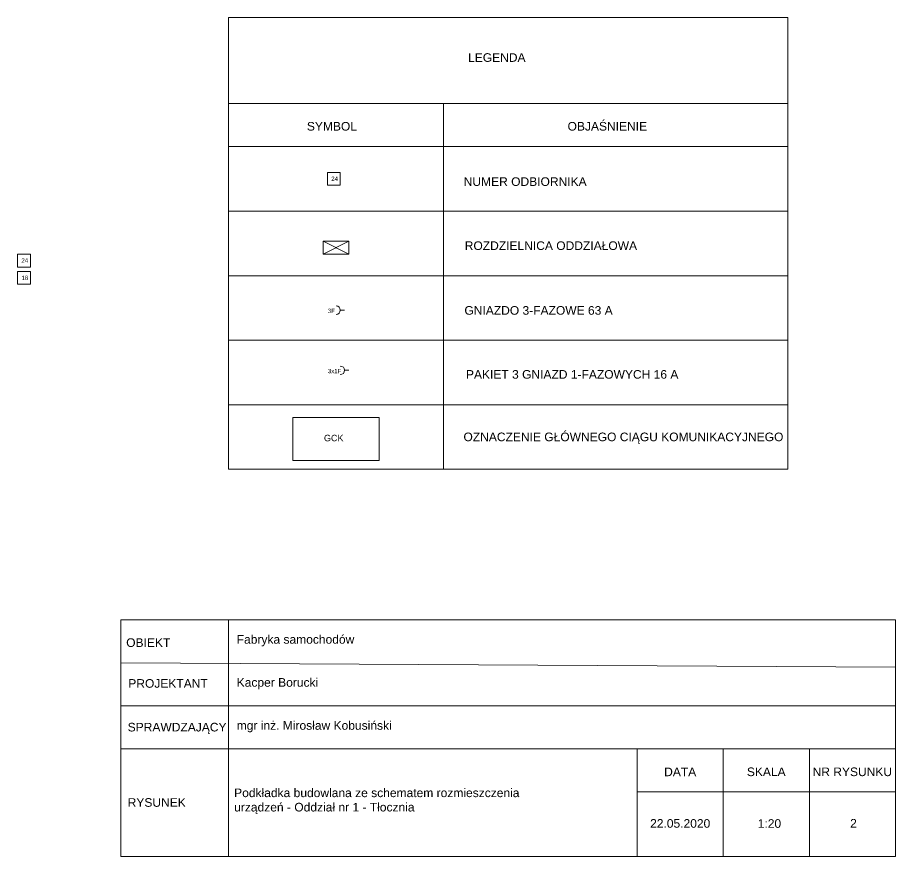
# Model space of a CAD drawing. Header units: millimetres. Extents: x -40 to 4550, y -750 to 1900.
# Drawn here: x 2510 to 4550, y -750 to 1200 of the extents above; entities that cross this region are included whole.
import ezdxf

# ---------------------------------------------------------------- set-up
doc = ezdxf.new("R2010")
doc.units = ezdxf.units.MM
doc.layers.get('0').update_dxf_attribs({"lineweight": 9})
doc.layers.add('oznaczenia urządzeń', color=250, linetype='Continuous', lineweight=5)
doc.styles.get("Standard").update_dxf_attribs({"font": 'arial.ttf'})

msp = doc.modelspace()

# ---------------------------------------------------------------- linework, layer by layer
for p, q in [((3000, 1000), (4300, 1000)), ((3500, 1000), (3500, 900)), ((3000, 900), (4300, 900)), ((3500, 150), (3500, 900)), ((3000, 750), (4300, 750)), ((3220, 680), (3280, 650)), ((3220, 650), (3280, 680)), ((3000, 600), (4300, 600)), ((3270, 520), (3260, 520)), ((3000, 450), (4300, 450)), ((3280, 380), (3270, 380)), ((3000, 300), (4300, 300)), ((3000, 150), (4300, 150)), ((2750, -750), (2750, -200)), ((2750, -200), (4550, -200)), ((3000, -200), (3000, -750)), ((4550, -200), (4550, -750)), ((2750, -300), (4550, -310)), ((2750, -400), (4550, -400)), ((2750, -500), (4550, -500)), ((3950, -500), (3950, -750)), ((4150, -500), (4150, -750)), ((4350, -500), (4350, -750)), ((3950, -600), (4550, -600)), ((4550, -750), (2750, -750))]:
    msp.add_line(p, q)
msp.add_lwpolyline([(4300, 150), (4300, 1200), (3000, 1200), (3000, 150)])
for points in [[(3280, 680), (3220, 680), (3220, 650), (3280, 650)], [(3150, 270), (3350, 270), (3350, 170), (3150, 170)]]:
    msp.add_lwpolyline(points, close=True)
for centre in [(3250, 520), (3260, 380)]:
    msp.add_arc(centre, 10, 270, 90)
at = {"layer": 'oznaczenia urządzeń'}
for points in [[(3260, 840), (3230, 840), (3230, 810), (3260, 810)], [(2540, 650), (2510, 650), (2510, 620), (2540, 620)], [(2540, 610), (2510, 610), (2510, 580), (2540, 580)]]:
    msp.add_lwpolyline(points, close=True, dxfattribs=at)

# ---------------------------------------------------------------- texts
for s, width, insert, char_height, attachment_point in [('\\pxqc;LEGENDA', 250, (3623.7, 1106.9), 20, 5), ('\\pxqc;OBJAŚNIENIE', 250, (3880.5, 947.1), 20, 5), ('\\pxqc;SYMBOL', 250, (3240.5, 947.1), 20, 5), ('NUMER ODBIORNIKA', 413.599, (3689.6, 818.5), 20, 5), ('ROZDZIELNICA ODDZIAŁOWA', 413.599, (3749.4, 669.6), 20, 5), ('3F', 90, (3230.9, 523.2), 10, 1), ('\\pxql;GNIAZDO 3-FAZOWE 63 A', 413.599, (3755.2, 519.1), 20, 5), ('3x1F', 90, (3231.2, 383.3), 10, 1), ('\\pxql;PAKIET 3 GNIAZD 1-FAZOWYCH 16 A', 717.996, (3911, 370.4), 20, 5), ('GCK', 130, (3222, 230.1), 15, 1), ('\\pxql;OZNACZENIE GŁÓWNEGO CIĄGU KOMUNIKACYJNEGO', 746.816, (3919.6, 222.3), 20, 5), ('\\pxqc;OBIEKT', 250, (2813.7, -253.1), 20, 5), ('\\pxql;Fabryka samochodów', 469.28, (3253.9, -248.5), 20, 5), ('\\pxql;PROJEKTANT', 250, (2892.3, -348), 20, 5), ('\\pxql;Kacper Borucki', 469.28, (3253.9, -348.5), 20, 5), ('\\pxql;SPRAWDZAJĄCY', 250, (2890.9, -452.4), 20, 5), ('\\pxql;mgr inż. Mirosław Kobusiński', 469.28, (3253.9, -448.5), 20, 5), ('\\pxqc;DATA', 250, (4049.8, -553.4), 20, 5), ('\\pxqc;SKALA', 250, (4249.8, -553.4), 20, 5), ('\\pxqc;NR RYSUNKU', 250, (4449.8, -553.4), 20, 5), ('\\pxql;Podkładka budowlana ze schematem rozmieszczenia urządzeń - Oddział nr 1 - Tłocznia', 724.322, (3375.5, -621.8), 20, 5), ('\\pxql;RYSUNEK', 250, (2890.9, -624.7), 20, 5), ('\\pxqc;22.05.2020', 250, (4049.8, -673.4), 20, 5), ('\\pxqc;1:20', 250, (4257.2, -673.6), 20, 5), ('\\pxqc;2', 250, (4452.5, -672.9), 20, 5)]:
    msp.add_mtext_dynamic_manual_height_columns(s, width=width, gutter_width=12.5, heights=[0], dxfattribs=dict(insert=insert, char_height=char_height, attachment_point=attachment_point))
at = {"layer": 'oznaczenia urządzeń', "char_height": 10, "attachment_point": 1}
for s, insert in [('24', (3239, 830.3)), ('24', (2519, 640.3)), ('18', (2519.2, 599.9))]:
    msp.add_mtext_dynamic_manual_height_columns(s, width=10, gutter_width=12.5, heights=[0], dxfattribs=dict(at, insert=insert))

doc.saveas('drawing.dxf')
